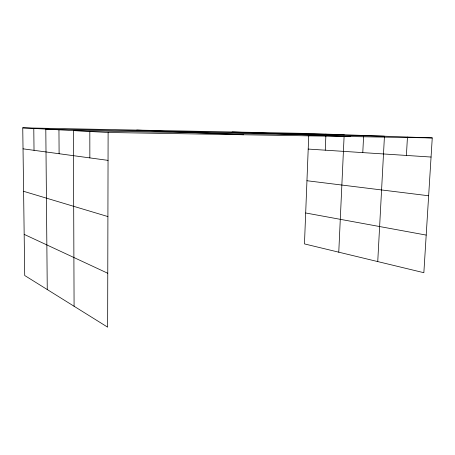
<?xml version="1.0" encoding="UTF-8"?>
<svg xmlns="http://www.w3.org/2000/svg" width="455" height="455" viewBox="0 0 455 455"><rect width="100%" height="100%" fill="white"/><g stroke="black" fill="none" stroke-linecap="round" stroke-linejoin="round"><path stroke-width="0.68" d="M22.75 127.844L108.114 132.49L107.642 327.156L24.718 275.514L22.75 127.844L308.82 133.469L432.25 137.928L423.855 272.704L304.463 243.908L308.735 135.596M325.257 150.178L325.939 134.088M338.77 252.184L344.111 136.13M362.783 152.613L363.636 135.448M377.747 261.585L384.412 136.881M406.4 155.445L407.458 137.035M108.114 132.49L432.25 137.928M344.173 134.743L45.801 129.101L47.257 289.551M384.447 136.199L73.386 130.602L74.085 306.26M232.141 131.961L350.458 136.557M136.745 130.084L243.664 134.765M308.206 149.069L431.061 157.043M306.954 180.737L428.65 195.769M23.029 148.831L108.045 160.37M305.68 212.98L426.198 235.087M23.592 191.305L107.909 216.574M24.166 234.37L107.772 273.267M33.784 128.446L34.028 150.326M58.951 129.817L59.11 153.727M89.823 131.495L89.851 157.902"/></g></svg>
